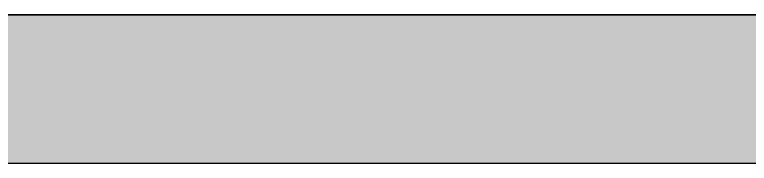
# Model space of a CAD drawing. Header units: millimetres. Extents: x 15433 to 243506, y 235846 to 321695.
# Drawn here: x 131189 to 139842, y 235846 to 237591 of the extents above; entities that cross this region are included whole.
import ezdxf

# ---------------------------------------------------------------- set-up
doc = ezdxf.new("R2010")
doc.units = ezdxf.units.MM
doc.layers.add('www.cad-blocks.net', color=7, linetype='Continuous')

# ---------------------------------------------------------------- blocks, each defined once
blk = doc.blocks.new('FORMAT')
at = {"layer": 'www.cad-blocks.net', "true_color": 0x546d8e}
h = blk.add_hatch(color=155, dxfattribs=at)
h.set_gradient(color1=(68, 68, 68), color2=(84, 109, 142), tint=1)
h.paths.add_polyline_path([(25501.6, 237591.2), (25501.6, 235846.5), (243506, 235846.5), (243506, 237591.2)])
at = {"layer": 'www.cad-blocks.net', "color": 155, "true_color": 0x546d8e}
for p, q in [((243506, 237591.2), (25501.6, 237591.2)), ((25501.6, 237591.2), (243506, 237591.2)), ((25501.6, 237591.2), (243506, 237591.2)), ((25501.6, 237591.2), (243506, 237591.2)), ((25501.6, 235846.5), (243506, 235846.5))]:
    blk.add_line(p, q, dxfattribs=at)

msp = doc.modelspace()

# ---------------------------------------------------------------- block references
at = {"layer": 'www.cad-blocks.net'}
msp.add_blockref('FORMAT', (0, 0), dxfattribs=at)

doc.saveas('drawing.dxf')
